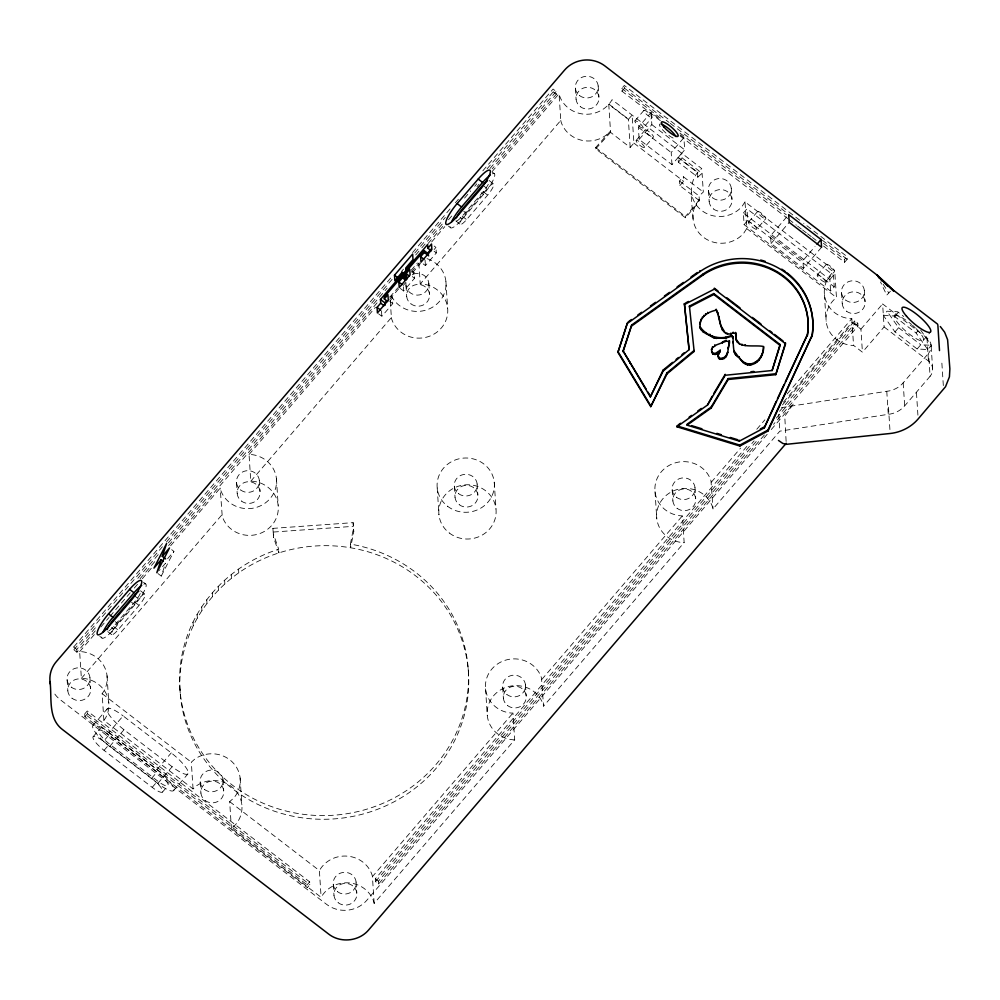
<?xml version="1.0" encoding="UTF-8"?>
<svg xmlns="http://www.w3.org/2000/svg" width="1000" height="1000" viewBox="0 0 1000 1000"><rect width="100%" height="100%" fill="white"/><g stroke="black" fill="none" stroke-linecap="round" stroke-linejoin="round"><path stroke-width="0.75" stroke-dasharray="5 3.75" d="M693.075 218.988C692.5 202.787 685.975 180.075 701.787 168.637L612.075 99.7C607.513 107.8 598.8 113.088 589.625 114.1A28.663 27.138 -3.7 0 1 559.362 95.213L559.05 93.688L492.312 171.35M350.375 544.1L353.512 528.062L353.75 531.75L350.613 547.788L350.375 544.1A144.488 136.775 -3.7 0 1 464.162 711.175A144.488 136.775 -3.7 0 1 280.15 809.412A144.488 136.775 -3.7 0 1 189.475 630C200.675 602.75 220.975 579.587 246.012 564.188A144.488 136.775 -3.7 0 1 278.7 549.212L273.3 533.787L273.538 537.475L278.938 552.9L278.7 549.212M157.925 573.525L161.25 576.087L165.588 563.162L159.3 570.475M193.275 625.763L189.713 633.688A144.488 136.775 -3.7 0 0 315.988 819.112A144.488 136.775 -3.7 0 0 464.025 646.812A144.488 136.775 -3.7 0 0 246.25 567.875C223.688 581.775 204.95 601.925 193.275 625.763L193.038 622.075M161.25 576.087L173.925 551.375L171.7 549.675M697.825 177.162L702.087 173.25L682.075 157.875L681.775 153.262L678.05 157.6L678.35 162.2L697.825 177.162L697.525 172.562L678.05 157.6M610.487 131.088L595.65 147.562L595.737 148.863L685.45 217.8L696.525 204.913L699.338 200.588L699.05 195.975L703.312 192.062L702.087 173.25M699.262 199.3L695.475 205.113A28.663 27.138 -3.7 0 0 706.488 239.275A28.663 27.138 -3.7 0 0 743.775 233.15L746.737 228.588L745.013 201.85L834.725 270.788L836.462 297.525A28.663 27.138 -3.7 0 0 827.25 326.463A28.663 27.138 -3.7 0 0 851.9 345.4L853.55 345.375L862.425 352.2L884.112 326.95L882.613 303.925L926.975 338A11.463 10.85 -3.7 0 1 928.587 353.275L930.088 376.3L904.675 405.887A24.325 23.025 -3.7 0 1 888.263 414.325L779.85 431.163L713.012 508.95L712.712 507.475A28.663 27.138 -3.7 0 0 680.625 488.762A28.663 27.138 -3.7 0 0 656.625 516.575A28.663 27.138 -3.7 0 0 682.45 542.55L684.15 542.537L682.425 515.8L680.725 515.812A28.663 27.138 -3.7 0 1 654.9 489.85A28.663 27.138 -3.7 0 1 678.9 462.025A28.663 27.138 -3.7 0 1 710.975 480.737L713.012 508.95M745.013 201.85L742.038 206.412A28.663 27.138 -3.7 0 1 711.575 215.413A28.663 27.138 -3.7 0 1 691.338 192.25M103.875 720.4L102.137 693.662L103.825 691.263A28.663 27.138 -3.7 0 0 81.3 651.637L79.65 651.65L81.375 678.388L83.025 678.375A28.663 27.138 -3.7 0 1 105.55 718L103.875 720.4L193.05 788.925L196.612 785.738A28.663 27.138 -3.7 0 1 234.225 788.938A28.663 27.138 -3.7 0 1 235.512 824.7L231.4 828.388L321.125 897.325A28.663 27.138 -3.7 0 1 349.188 882.887A28.663 27.138 -3.7 0 1 373.825 901.825L374.15 903.35L514.688 739.788L512.962 713.05L511.312 713.062A28.663 27.138 -3.7 0 1 485.438 687.138A28.663 27.138 -3.7 0 1 509.375 659.275A28.663 27.138 -3.7 0 1 541.5 677.925L543.55 706.188L684.15 542.537M628.375 119.412L632.1 115.087L633.913 143.112L630.188 147.45L610.575 132.375L608.763 104.35L628.375 119.412L630.188 147.45M95.262 630.875L76.95 652.2L73.838 649.812L73.662 647.05L392.238 276.25M412.6 252.562L450.25 208.725M455.35 202.812L458.4 199.25M482.825 170.825L553.05 89.075L556.163 91.463L556.337 94.237L492.212 168.863M73.838 649.812L162.387 546.75M166.462 542.013L392.413 279.025M414.812 252.963L445.35 217.425M487.075 168.85L553.237 91.85L553.05 89.075M76.95 652.2L76.762 649.438L97.125 625.737M137.838 578.35L160.225 552.288M168.375 542.812L387.2 288.113M401.45 271.537L403.488 269.163M415.7 254.95L420.788 249.025M421.812 247.838L444.2 221.775M464.562 198.088L470.662 190.975M474.738 186.238L476.775 183.875M490 168.475L556.163 91.463M140.05 578.75L155.312 560.988M168.55 545.588L379.237 300.363M428.1 243.5L443.363 225.725M448.45 219.8L453.537 213.888M476.95 186.637L478.988 184.262M79.65 651.65L94.812 634M100.875 626.938L108.975 617.525M109.975 616.35L130.2 592.812M134.25 588.1L138.287 583.4M142.338 578.688L152.438 566.925M170.637 545.737L220.188 488.088L220.5 489.613A28.663 27.138 -3.7 0 0 252.625 508.263A28.663 27.138 -3.7 0 0 276.562 480.4A28.663 27.138 -3.7 0 0 250.688 454.475L249.05 454.487L250.775 481.225L252.425 481.213A28.663 27.138 -3.7 0 1 278.3 507.137A28.663 27.138 -3.7 0 1 254.363 534.987A28.663 27.138 -3.7 0 1 222.237 516.35L220.188 488.088M249.05 454.487L375.487 307.325M431.65 241.95L444.8 226.65M411.087 270.4L417.438 263M389.837 297.113L397.762 287.887M411.287 272.137L419.212 262.925M389.637 299.312L398.725 288.75M412.438 272.787L420.5 263.4M167.625 558.7L173.925 551.375M456.55 221A10.037 2.2 -52.5 0 0 462.163 216.2L483.212 191.7A10.037 2.2 -52.5 0 0 489.363 181.075M389.663 301.275L392.388 298.113L390.163 296.4M403.275 285.438L406 282.262M412.35 274.875L414.162 272.75L410.838 270.2M434.137 249.513L435.95 247.4L433.725 245.7M466.175 213.162L487.238 188.65A10.037 2.2 -52.5 0 1 493.8 184.488A10.037 2.2 -52.5 0 1 487.65 195.1L466.6 219.613A10.037 2.2 -52.5 0 1 460.037 223.775A10.037 2.2 -52.5 0 1 466.175 213.162L461.737 209.75M450.15 226.713A18.637 4.075 -52.5 0 0 462.337 218.975L483.4 194.462A18.637 4.075 -52.5 0 0 494.05 178.075A18.637 4.075 -52.5 0 0 491.075 174.525M109.012 630.788A10.037 2.2 -52.5 0 0 113.562 626.5L134.625 602A10.037 2.2 -52.5 0 0 140.762 591.375M117.587 623.462L138.637 598.95A10.037 2.2 -52.5 0 1 145.2 594.775A10.037 2.2 -52.5 0 1 139.062 605.4L118 629.913A10.037 2.2 -52.5 0 1 111.438 634.075A10.037 2.2 -52.5 0 1 117.587 623.462L114.262 620.9M378.525 313.762L381.85 316.312L392.738 303.637L392.388 298.113M400.3 288.412L403.638 290.963L414.525 278.288L414.162 272.75M423.2 263.913L425.412 265.613L436.312 252.938L435.95 247.4M101.562 637.013A18.637 4.075 -52.5 0 0 113.75 629.263L134.8 604.763A18.637 4.075 -52.5 0 0 145.463 588.375A18.637 4.075 -52.5 0 0 142.487 584.825M81.375 678.388L221.912 514.825M250.775 481.225L391.375 317.575L390.037 296.788M391.375 317.575L391.7 319.1A28.663 27.138 -3.7 0 0 423.825 337.75A28.663 27.138 -3.7 0 0 447.762 309.887A28.663 27.138 -3.7 0 0 421.887 283.975L420.238 283.988L560.775 120.412L559.05 93.688M660.312 120.638L621.962 91.175L621.788 88.4L624.325 85.45L802.45 222.312M84.712 713.938L87.263 710.987L309.675 881.888L309.862 884.65L307.312 887.613L84.9 716.712L84.712 713.938L307.137 884.85L307.312 887.613M621.962 91.175L624.513 88.212L624.325 85.45M84.9 716.712L87.438 713.75L87.263 710.987M93.05 725.387L107.387 708.688M595.737 148.863L610.575 132.375M93.212 736.625L98.663 730.288M108.787 732.6L156.912 769.587A21.5 5.088 40.7 0 1 174 789.287A21.5 5.088 40.7 0 1 157.812 783.413L109.675 746.438A21.5 5.088 40.7 0 1 92.6 726.737A21.5 5.088 40.7 0 1 108.787 732.6L123.125 715.913L171.25 752.9A21.5 5.088 40.7 0 1 188.337 772.588A21.5 5.088 40.7 0 1 172.15 766.725L124.012 729.737A21.5 5.088 40.7 0 1 106.938 710.05A21.5 5.088 40.7 0 1 123.125 715.913M634.925 120.862L643.9 110.4M103.488 741.338L151.625 778.325A14.05 3.325 40.7 0 1 162.787 791.188A14.05 3.325 40.7 0 1 152.213 787.362L104.075 750.375A14.05 3.325 40.7 0 1 92.912 737.513A14.05 3.325 40.7 0 1 103.488 741.338L108.938 735L157.075 771.988A14.05 3.325 40.7 0 1 168.225 784.85A14.05 3.325 40.7 0 1 157.65 781.025L109.525 744.038A14.05 3.325 40.7 0 1 98.362 731.162A14.05 3.325 40.7 0 1 108.938 735M680.25 134.887L683.9 137.7L684.688 149.863L671.975 164.65L639.15 139.425L638.362 127.263L651.062 112.475L660.8 119.95M104.075 750.375L109.525 744.038M109.675 746.438L124.012 729.737M643.125 128.025A5.45 1.288 40.7 0 0 637.825 121.912A5.45 1.288 40.7 0 0 636.125 123.387A5.45 1.288 40.7 0 0 643.125 128.025L652.1 117.562A5.45 1.288 40.7 0 0 646.8 111.45A5.45 1.288 40.7 0 0 645.113 112.938A5.45 1.288 40.7 0 0 652.1 117.562M636.188 140.4L645.175 129.95M639.15 139.425L651.85 124.637L651.062 112.475M644.388 147.562A5.45 1.288 40.7 0 0 639.087 141.45A5.45 1.288 40.7 0 0 637.388 142.938A5.45 1.288 40.7 0 0 644.388 147.562L653.375 137.113A5.45 1.288 40.7 0 0 648.075 131A5.45 1.288 40.7 0 0 646.375 132.475A5.45 1.288 40.7 0 0 653.375 137.113M671.975 164.65L671.188 152.487L683.9 137.7M678.35 162.2L682.075 157.875M156.912 769.587L171.25 752.9M151.625 778.325L157.075 771.988M152.213 787.362L157.65 781.025M157.812 783.413L172.15 766.725M699.338 200.588L679.862 185.625L679.562 181.012L683.288 176.675L703.312 192.062M679.862 185.625L683.587 181.287L683.288 176.675M162.488 792.075L167.938 785.738M173.55 790.638L187.887 773.95M685.45 217.8L685.375 216.5L696.438 203.625L696.525 204.913M743.363 213.025L746.988 208.8L833.487 275.262L834.237 286.887L830.612 291.112L744.112 224.638L743.363 213.025L829.862 279.5L830.612 291.112M744.112 224.638L747.738 220.413L746.988 208.8M748.512 222.075L757.588 211.513M756.712 229.237A5.45 1.288 40.7 0 0 751.413 223.125A5.45 1.288 40.7 0 0 749.712 224.6A5.45 1.288 40.7 0 0 756.712 229.237L765.788 218.675A5.45 1.288 40.7 0 0 760.487 212.562A5.45 1.288 40.7 0 0 758.787 214.037A5.45 1.288 40.7 0 0 765.788 218.675M821.575 247.25L803.425 268.387L771.05 243.5L770.55 235.75L788.7 214.625M771.05 243.5L789.2 222.375M803.425 268.387L802.925 260.637L815.025 246.55M817.262 274.9L826.338 264.337M307.137 884.85L309.675 881.888M823.587 246.088L844.613 262.25L844.438 259.488L846.975 256.525L803.688 223.263M825.462 282.062A5.45 1.288 40.7 0 0 820.163 275.95A5.45 1.288 40.7 0 0 818.462 277.438A5.45 1.288 40.7 0 0 825.462 282.062L834.538 271.5A5.45 1.288 40.7 0 0 829.237 265.387A5.45 1.288 40.7 0 0 827.537 266.875A5.45 1.288 40.7 0 0 834.538 271.5M829.862 279.5L833.487 275.262M844.613 262.25L847.163 259.288L846.975 256.525M374.15 903.35L372.425 876.612L512.962 713.05M541.812 679.45L682.425 515.8M711.287 482.212L740.612 448.088M756.787 429.263L764.875 419.837M787.113 393.95L851.812 318.65L850.175 318.663A28.663 27.138 -3.7 0 1 825.525 299.725A28.663 27.138 -3.7 0 1 834.725 270.788M783.4 402.238L852.062 322.337L860.925 329.15L862.425 352.2M764.35 435L378.587 883.975L375.487 881.587L375.312 878.825L748.85 444.062M782.438 404.975L854.7 320.863L857.812 323.25L857.987 326.012L773.512 424.338M375.487 881.587L754.112 440.9M779.562 411.287L854.875 323.625L854.7 320.863M378.587 883.975L378.413 881.213L758.062 439.338M776.388 418.013L857.812 323.25M767.188 434.288L366.863 900.225A28.663 27.138 -3.7 0 1 326.538 904.312L60.375 699.8A28.663 27.138 -3.7 0 1 53.263 691.663M771.25 429.562L793.6 403.55L784.762 416.312L786.137 441.763M860.925 329.15L882.613 303.925M920.638 330.062L931.35 345.3L927.725 349.525L917.15 348.988L894.975 331.938L883.363 315.438L887 311.212L897.575 311.75L903.737 316.488M883.363 315.438L893.938 315.975L897.575 311.75M895.15 316L899.688 310.725M894.975 331.938L898.6 327.713L887 311.212M927.725 349.525L916.112 333.013L919.75 328.787M923.2 340.5L930.462 332.05M917.15 348.988L920.788 344.762L931.35 345.3M781.413 407.638L886.775 391.287A24.325 23.025 -3.7 0 0 903.175 382.85L928.587 353.275M890.387 291.288L886.737 295.15L880.512 281.95M193.05 788.925L191.325 762.188L194.875 759A28.663 27.138 -3.7 0 1 232.5 762.2A28.663 27.138 -3.7 0 1 233.787 797.975L229.675 801.65L231.4 828.388M353.125 522.65L353.363 526.337L273.15 532.062L272.913 528.375L353.125 522.65L353.75 531.75M514.688 739.788L513.038 739.8A28.663 27.138 -3.7 0 1 487.163 713.875A28.663 27.138 -3.7 0 1 511.1 686.012A28.663 27.138 -3.7 0 1 543.225 704.663L543.55 706.188M624.513 88.212L669.038 122.425M670.275 123.375L787.788 213.675M822.425 240.287L847.163 259.288M621.788 88.4L662.613 119.775M679.925 133.075L786.3 214.812M823.413 243.325L844.438 259.488M680.1 135.838L787.712 218.525M788.95 219.475L796.375 225.188M797.613 226.137L801.325 228.988M802.562 229.938L806.275 232.787M807.513 233.738L811.225 236.588M812.463 237.537L816.162 240.387M651.85 124.637L684.688 149.863M893.938 315.975L916.112 333.013M608.987 104.175L628.55 119.213M678.238 157.387L697.688 172.325M638.362 127.263L671.188 152.487M898.6 327.713L920.788 344.762M770.55 235.75L802.925 260.637M747.738 220.413L834.237 286.887M884.112 326.95L928.475 361.037A11.463 10.85 -3.7 0 1 930.088 376.3M746.737 228.588L836.462 297.525M633.913 143.112L683.587 181.287M679.562 181.012L699.05 195.975M553.237 91.85L556.337 94.237M854.875 323.625L857.987 326.012M595.65 147.562L685.375 216.5M492.088 171.95L494.3 173.65M489.087 180.487L493.525 183.9M482.8 185.238L487.238 188.65M483.212 191.7L487.65 195.1M481.175 192.763L483.4 194.462M462.163 216.2L466.6 219.613M460.125 217.262L462.337 218.975M455.863 220.95L460.3 224.363M448.438 226.088L450.65 227.787M434.087 251.225L436.312 252.938M412.312 276.588L414.525 278.288M390.525 301.938L392.738 303.637M143.488 582.25L145.712 583.95M140.5 590.788L144.938 594.2M134.2 595.538L138.637 598.95M134.625 602L139.062 605.4M131.475 602.2L134.8 604.763M113.562 626.5L118 629.913M111.525 627.562L113.75 629.263M111.713 634.663L107.275 631.25A10.037 2.2 -52.5 0 0 107.963 631.287M99.838 636.388L102.062 638.088M73.662 647.05L76.762 649.438M375.312 878.825L378.413 881.213M102.137 693.662L191.325 762.188M229.675 801.65L319.387 870.588L321.125 897.325M87.438 713.75L309.862 884.65M883.075 284.137L888.737 292.913M560.775 120.412L561.1 121.95A28.663 27.138 -3.7 0 0 606.725 134.688L606.812 135.975M372.425 876.612L372.1 875.088A28.663 27.138 -3.7 0 0 347.45 856.15A28.663 27.138 -3.7 0 0 319.387 870.588M272.913 528.375L273.538 537.475M941.875 363.137L943.337 385.725M931.175 346.512L932.675 369.55M926.975 338L928.475 361.037M916.462 392.713L917.925 415.312M903.175 382.85L904.675 405.887M888.462 407.113L890.025 431.225M886.775 391.287L888.263 414.325M864.35 290.462L865.062 301.537M851.812 318.65L853.55 345.375M841.538 292.775L842.25 303.837M824.425 294.513L826.15 321.25M778.75 414.25L779.85 431.163M731.275 188.212L731.988 199.275M708.45 190.525L709.175 201.588M694.987 487.587L695.713 498.65M672.175 489.9L672.887 500.962M655.025 491.613L656.75 518.35M598.188 85.962L598.9 97.025M575.375 88.263L576.087 99.325M525.487 684.875L526.2 695.938M494.25 482.262L495.988 509M502.675 687.175L503.387 698.238M477.137 483.988L477.863 495.05M485.562 688.913L487.287 715.65M445.913 281.388L447.638 308.113M468.175 668.512L468.413 672.2M454.325 486.3L455.037 497.362M428.8 283.113L429.513 294.175M425.062 260.075L425.412 265.613M437.212 488.038L438.95 514.775M418.9 263.188L420.238 283.988M405.975 285.425L406.7 296.488M403.363 286.812L403.638 290.963M381.488 310.788L381.85 316.312M356.087 882.025L356.812 893.088M333.275 884.338L333.988 895.4M276.438 478.625L278.175 505.363M259.325 480.363L260.05 491.425M236.513 482.663L237.225 493.725M238.538 569.113L238.775 572.8M231.4 574.462L231.637 578.15M240.125 778.037L241.85 804.775M224.625 580.225L224.862 583.913M218.238 586.375L218.475 590.062M212.275 592.888L212.512 596.575M223.012 779.775L223.725 790.837M206.75 599.75L206.988 603.438M201.688 606.912L201.925 610.6M197.113 614.362L197.35 618.05M200.2 782.087L200.912 793.15M179.95 689.062L180.188 692.75M107.05 675.788L108.775 702.513M89.938 677.513L90.65 688.575M67.125 679.825L67.838 690.888M427 258.637A28.663 27.138 -3.7 0 1 437.175 303.775A28.663 27.138 -3.7 0 1 389.975 292.362M413.338 274.137A11.463 10.85 -3.7 0 1 428.65 282.175A11.463 10.85 -3.7 0 1 417.525 295.125A11.463 10.85 -3.7 0 1 406.075 282.587M916.05 328.6A18.637 4.4 40.7 0 1 918.012 339.637A18.637 4.4 40.7 0 1 895.188 318.738A18.637 4.4 40.7 0 1 911.612 324.538M912.537 325.337A18.637 4.4 40.7 0 1 915.212 327.788M673.125 138.038A10.888 2.575 40.7 0 1 662.738 129.975A10.888 2.575 40.7 0 1 660.175 124M449.312 533.013A28.663 27.138 -3.7 0 0 495.75 516.075A28.663 27.138 -3.7 0 0 457.325 486.562A28.663 27.138 -3.7 0 0 449.312 533.013M447.587 506.275A28.663 27.138 -3.7 0 0 494.025 489.338A28.663 27.138 -3.7 0 0 455.6 459.825A28.663 27.138 -3.7 0 0 447.587 506.275M337.425 891.637A11.463 10.85 -3.7 0 0 356 884.862A11.463 10.85 -3.7 0 0 340.637 873.05A11.463 10.85 -3.7 0 0 337.425 891.637M204.35 789.375A11.463 10.85 -3.7 0 0 222.925 782.6A11.463 10.85 -3.7 0 0 207.55 770.8A11.463 10.85 -3.7 0 0 204.35 789.375M71.263 687.125A11.463 10.85 -3.7 0 0 89.838 680.35A11.463 10.85 -3.7 0 0 74.475 668.538A11.463 10.85 -3.7 0 0 71.263 687.125M506.825 694.475A11.463 10.85 -3.7 0 0 525.388 687.7A11.463 10.85 -3.7 0 0 510.025 675.9A11.463 10.85 -3.7 0 0 506.825 694.475M240.662 489.963A11.463 10.85 -3.7 0 0 259.237 483.188A11.463 10.85 -3.7 0 0 243.863 471.388A11.463 10.85 -3.7 0 0 240.662 489.963M676.325 497.188A11.463 10.85 -3.7 0 0 694.9 490.412A11.463 10.85 -3.7 0 0 679.525 478.612A11.463 10.85 -3.7 0 0 676.325 497.188M458.475 493.6A11.463 10.85 -3.7 0 0 477.05 486.825A11.463 10.85 -3.7 0 0 461.688 475.012A11.463 10.85 -3.7 0 0 458.475 493.6M845.675 300.075A11.463 10.85 -3.7 0 0 864.25 293.3A11.463 10.85 -3.7 0 0 848.888 281.5A11.463 10.85 -3.7 0 0 845.675 300.075M712.6 197.812A11.463 10.85 -3.7 0 0 731.175 191.05A11.463 10.85 -3.7 0 0 715.812 179.237A11.463 10.85 -3.7 0 0 712.6 197.812M579.525 95.562A11.463 10.85 -3.7 0 0 598.1 88.787A11.463 10.85 -3.7 0 0 582.725 76.988A11.463 10.85 -3.7 0 0 579.525 95.562M338.137 902.7A11.463 10.85 -3.7 0 0 356.712 895.925A11.463 10.85 -3.7 0 0 341.35 884.112A11.463 10.85 -3.7 0 0 338.137 902.7M205.062 800.438A11.463 10.85 -3.7 0 0 223.637 793.662A11.463 10.85 -3.7 0 0 208.263 781.862A11.463 10.85 -3.7 0 0 205.062 800.438M71.975 698.188A11.463 10.85 -3.7 0 0 90.55 691.413A11.463 10.85 -3.7 0 0 75.188 679.6A11.463 10.85 -3.7 0 0 71.975 698.188M507.537 705.537A11.463 10.85 -3.7 0 0 526.112 698.763A11.463 10.85 -3.7 0 0 510.737 686.963A11.463 10.85 -3.7 0 0 507.537 705.537M241.375 501.025A11.463 10.85 -3.7 0 0 259.95 494.25A11.463 10.85 -3.7 0 0 244.587 482.45A11.463 10.85 -3.7 0 0 241.375 501.025M677.038 508.25A11.463 10.85 -3.7 0 0 695.612 501.475A11.463 10.85 -3.7 0 0 680.25 489.675A11.463 10.85 -3.7 0 0 677.038 508.25M459.188 504.663A11.463 10.85 -3.7 0 0 477.762 497.887A11.463 10.85 -3.7 0 0 462.4 486.075A11.463 10.85 -3.7 0 0 459.188 504.663M410.838 303.788A11.463 10.85 -3.7 0 0 429.412 297.013A11.463 10.85 -3.7 0 0 414.05 285.2A11.463 10.85 -3.7 0 0 410.838 303.788M846.4 311.137A11.463 10.85 -3.7 0 0 864.975 304.363A11.463 10.85 -3.7 0 0 849.6 292.562A11.463 10.85 -3.7 0 0 846.4 311.137M713.312 208.888A11.463 10.85 -3.7 0 0 731.888 202.113A11.463 10.85 -3.7 0 0 716.525 190.3A11.463 10.85 -3.7 0 0 713.312 208.888M580.237 106.625A11.463 10.85 -3.7 0 0 598.812 99.85A11.463 10.85 -3.7 0 0 583.45 88.05A11.463 10.85 -3.7 0 0 580.237 106.625"/><path stroke-width="1.5" d="M733.15 337.188L733.213 338.113L731.4 336.275L725.875 338.05L714.412 338.237L703.35 332.088L700.462 328.738L700.088 326.763C706.3 336.425 720.612 340.688 731.338 335.363L733.15 337.188L733.075 342.875L733.012 341.962C733.913 347.537 732.712 354.963 739.2 357.6C741.612 361.25 744.975 365.65 749.925 364.925C758.825 364.05 763.863 354.775 763.675 346.55C755.125 344.288 733.5 350.225 736.237 334.725L735.562 332.425L735.837 338.1L735.775 337.188M763.037 352.088L763.45 347.013M720.212 350.213L720.275 351.138L715.4 354.438L712.925 354.075L711.688 351.637L712.862 353.15L715.337 353.512L720.212 350.213L717.962 355.688L718.713 358.413L719.912 359.288C729.15 359.963 727.5 348.338 729.388 342.512L728.188 348.825L728.138 347.9M699.925 323.562L701.137 319.137L699.987 324.487L699.925 323.562L700.15 327.688M718.025 356.6L718.3 353.65M50.012 681.562C52.1 697.463 47.6 718.363 62.5 729.562L328.638 934.05C340.438 943.288 358.9 941.45 368.587 930.013L786.237 443.25M718.363 354.575L720.275 351.138M772.125 370.513L780.1 345.412L713.825 294.488L689.488 307.013L689.425 306.1L713.763 293.575L780.037 344.5L772.125 370.513L725.25 375.262L707.537 405.012L676.912 426.775L676.862 425.863L739.788 445.1L767.975 430.075L811.975 335.712A71.375 67.575 -3.7 0 0 786.75 272.663M775.7 373.75L728.125 378.587L711.162 407.088L687.05 424.225L687.1 425.15L711.225 408L728.188 379.5L775.763 374.663L785.512 342.875M775.763 374.663L785.575 343.8L714.4 289.113L714.338 288.188L718.025 291.012M734.262 352.125L734.212 351.213C738.15 356.125 742.55 364.162 749.862 364C756.637 363.338 761.562 357.525 762.975 351.163M163.363 561.45L161.15 559.75L156.812 572.675L169.488 547.962L162.3 556.337L165.625 558.888M162.3 556.337L166.625 543.413L153.963 568.112L161.15 559.75M650.738 406.662L666.938 372.938L694.087 350.5L694.15 351.425L667 373.862L650.738 406.662L617.938 352.35L627.163 323.713M617.938 352.35L627.65 322.262M689.087 349.7L684.4 303.562L689.087 349.7L663.138 371.062L650.337 396.9L623.038 350.875L631.725 324.975L702.675 274.3A66.625 63.062 -3.7 0 1 776.65 271.413A66.625 63.062 -3.7 0 1 807.288 335.012L764.287 427.85L739.362 441.125L687.1 425.15M623.1 351.8L631.725 324.975M717.962 355.688L719.85 358.363C723.775 358.963 727.1 355.725 727.625 351.975L727.675 352.887M712.537 346.7L711.612 350.05L711.55 349.137L711.75 352.562M676.912 426.775L739.85 446.025L768.037 431L811.975 335.712M764.287 427.85L776.15 401.475M777.475 398.65L784.1 384.5M785.425 381.675L807.288 335.012M672.525 362.375L663.088 370.138L650.337 396.9M701.188 320.062C703.988 314.325 710.275 311.363 716.25 310.163L716.188 309.237L718.375 314.775M712.1 396.325L707.537 405.012M713.637 393.738L725.2 374.338L725.25 375.262M402.113 272.262L402.238 274.113L406.662 277.525L406.55 275.675L402.113 272.262L394.85 280.712L394.487 275.188L412.65 254.062L413 259.587L405.737 268.038L405.863 269.887L427.65 244.537L427.887 248.225L431.213 250.775M457.125 203.575L478.188 179.075A18.637 4.075 -52.5 0 1 490.375 171.325A18.637 4.075 -52.5 0 1 478.963 191.05L457.9 215.562A18.637 4.075 -52.5 0 1 445.712 223.3A18.637 4.075 -52.5 0 1 457.125 203.575L461.562 206.988A18.637 4.075 -52.5 0 0 451.538 221.875M108.537 613.875L129.588 589.362A18.637 4.075 -52.5 0 1 141.775 581.625A18.637 4.075 -52.5 0 1 130.363 601.35L109.312 625.862A18.637 4.075 -52.5 0 1 97.125 633.6A18.637 4.075 -52.5 0 1 108.537 613.875L112.975 617.288A18.637 4.075 -52.5 0 0 102.95 632.175M387.65 301.488L384.312 298.925L387.95 294.7L388.3 300.238L377.413 312.913L377.062 307.375L380.688 303.15L380.45 299.462L402.238 274.113M402.962 273.9L407 269.2M406.788 279.363L402.35 275.95L384.2 297.087L384.312 298.925M428.575 254.013L424.137 250.6L405.975 271.725L406.1 273.575L409.425 276.125M461.562 206.988L482.625 182.475A18.637 4.075 -52.5 0 1 490.3 175.05M406.1 273.575L409.725 269.35L410.087 274.875L399.2 287.55L398.837 282.025L402.475 277.8L402.35 275.95M427.887 248.225L431.512 244L431.875 249.525L420.975 262.2L420.625 256.675L424.25 252.45L424.137 250.6M112.975 617.288L134.025 592.775A18.637 4.075 -52.5 0 1 141.7 585.35M385.05 305.325L384.888 302.875L386.863 300.562M427.125 253.7L431.087 249.1M817.05 244.2L821.075 239.513L788.7 214.625L789.2 222.375L821.575 247.25L821.075 239.513M712.6 347.612L716.388 344.925L726.237 341.188L729.412 341.55L729.362 340.625L729.45 343.438M676.062 359.462L678.413 357.512M681.95 354.6L684.312 352.663M628.925 321.35L631.45 319.538M637.788 315.012L641.6 312.3M650.462 305.963L655.537 302.337M664.412 296L669.488 292.387M677.087 286.95L683.425 282.425M691.025 277L697.362 272.475M627.712 323.175L699.963 271.575A71.375 67.575 -3.7 0 1 779.212 268.488A71.375 67.575 -3.7 0 1 812.038 336.637M631.788 325.9L702.738 275.225A66.625 63.062 -3.7 0 1 776.712 272.337A66.625 63.062 -3.7 0 1 807.337 335.938M678.088 424.988L680.537 423.25M689.112 417.15L691.562 415.412M697.688 411.05L701.363 408.438M760.288 429.025L764.225 426.925M778.462 440.438L782.875 443.475L786.075 444.087M685.763 302.863L688.487 301.462M684.463 304.488L714.4 289.113M716.25 310.163C720.675 318.05 719.163 338.612 733.238 333.1L735.625 333.35M785.462 444.412L890.088 433.5C900.738 432.375 910.95 427.287 917.975 419.162L945.537 386.712L949.425 376.863L949.875 368.812L947.6 339.7L944.638 332.212L940.312 326.538M750.9 371.737L753.913 371.425M691.525 425.6L701.975 428.8M716.9 433.363L721.388 434.725M730.337 437.463L737.8 439.75M937.6 324.15L893.238 290.062L877.4 275.35L604.938 65.987A28.663 27.138 -3.7 0 0 564.6 70.075L56.35 661.625A28.663 27.138 -3.7 0 0 50.425 684.188M726.612 297.625L740.113 307.987M752.387 317.425L760.975 324.025M769.562 330.625L772.013 332.512M774.475 334.387L783.062 340.988M478.188 179.075L482.625 182.475M424.25 252.45L428.688 255.85M420.625 256.675L423.95 259.225M402.475 277.8L405.8 280.35M394.487 275.188L398.925 278.6M398.837 282.025L402.163 284.575M380.45 299.462L384.888 302.875M380.688 303.15L384.012 305.712M377.062 307.375L380.387 309.938M129.588 589.362L134.025 592.775M736.125 340.125L736.062 339.2L739.587 344.15M882.038 281.038L877.4 275.35L893.487 290.863L877.4 275.35L879.025 277.863M877.4 275.35L887.613 286.012M718.763 316.887L718.7 315.963L720.825 325.55L724.613 331.825M623.038 350.875L646.325 389.438M647.9 392.05L649.488 394.663M617.875 351.425L650.675 405.737M689.425 306.1L694.15 351.425M937.85 324.963L939.5 350.575M780.037 344.5L780.1 345.412M767.975 430.075L768.037 431M762 354.2L762.05 355.112M761.087 356.175L761.15 357.1M758.713 359.538L758.775 360.462M756.6 361.438L756.65 362.362M755.037 362.4L755.1 363.312M751.112 363.787L751.175 364.712M749.862 364L749.925 364.925M747.663 363.988L747.725 364.913M745.125 344.65L745.175 345.562M745.662 363.425L745.725 364.35M741.963 344.15L742.025 345.075M742.962 361.625L743.025 362.55M739.15 356.675L739.2 357.6M737.312 341.438L737.375 342.35M736.237 334.725L736.3 335.65M735.475 353.837L735.525 354.75M733.175 332.175L733.238 333.1M734.575 352.362L734.638 353.288M739.3 440.213L739.362 441.125M739.788 445.1L739.85 446.025M732.513 335.988L732.562 336.912M731.338 335.363L731.4 336.275M730.825 333.088L730.888 334.012M727.387 333.212L727.45 334.137M725.825 332.612L725.875 333.537M726.237 341.188L726.188 340.262L722.35 342.05L722.412 342.975M725.812 337.125L725.875 338.05M728.125 378.587L728.188 379.5M726.375 355.325L726.425 356.238M725.9 355.962L725.962 356.887M722.337 329.212L722.387 330.138M724.038 357.612L724.087 358.537M720.825 325.55L720.888 326.475M722.1 358.3L722.163 359.225M717.725 312.4L717.788 313.325M720.05 350.8L720.113 351.712M719.85 358.363L719.912 359.288M718.65 357.488L718.713 358.413M713.763 293.575L713.825 294.488M716.3 337.575L716.35 338.5M716.9 353.038L716.963 353.963M714.35 337.312L714.412 338.237M714.75 344.812L714.812 345.737M715.337 353.512L715.4 354.438M714.45 353.537L714.513 354.45M712.487 336.225L712.537 337.15M712.862 353.15L712.925 354.075M709.938 334.175L710 335.1M707.663 312.337L707.725 313.263M705.575 313.775L705.638 314.7M702.675 274.3L702.738 275.225M711.162 407.088L711.225 408M705.85 332.525L705.913 333.45M703.737 315.4L703.8 316.325M699.9 270.663L699.963 271.575M702.35 317.05L702.412 317.975M703.288 331.163L703.35 332.088M701.45 329.5L701.5 330.425M700.075 322.438L700.138 323.363M700.4 327.812L700.462 328.738M666.938 372.938L667 373.862M663.088 370.138L663.138 371.062M629.763 362L629.812 362.925M760.675 260.025A71.375 67.575 -3.7 0 1 765.15 261.325M781.775 269.163A71.375 67.575 -3.7 0 1 785.55 271.75M138.763 591.263A10.037 2.2 -52.5 0 0 134.2 595.538L113.15 620.05A10.037 2.2 -52.5 0 0 107.163 629.587M661.213 124.125A10.888 2.575 40.7 0 1 669.35 129.213A10.888 2.575 40.7 0 1 675.925 136.6M487.35 180.963A10.037 2.2 -52.5 0 0 482.8 185.238L461.737 209.75A10.037 2.2 -52.5 0 0 456.35 217.763M906.513 316.212A18.637 4.4 40.7 0 0 930.462 332.05A18.637 4.4 40.7 0 0 912.337 311.15A18.637 4.4 40.7 0 0 906.513 316.212M664.038 127.088A10.888 2.575 40.7 0 0 678.012 136.287A10.888 2.575 40.7 0 0 667.325 124.038A10.888 2.575 40.7 0 0 664.038 127.088"/></g></svg>
